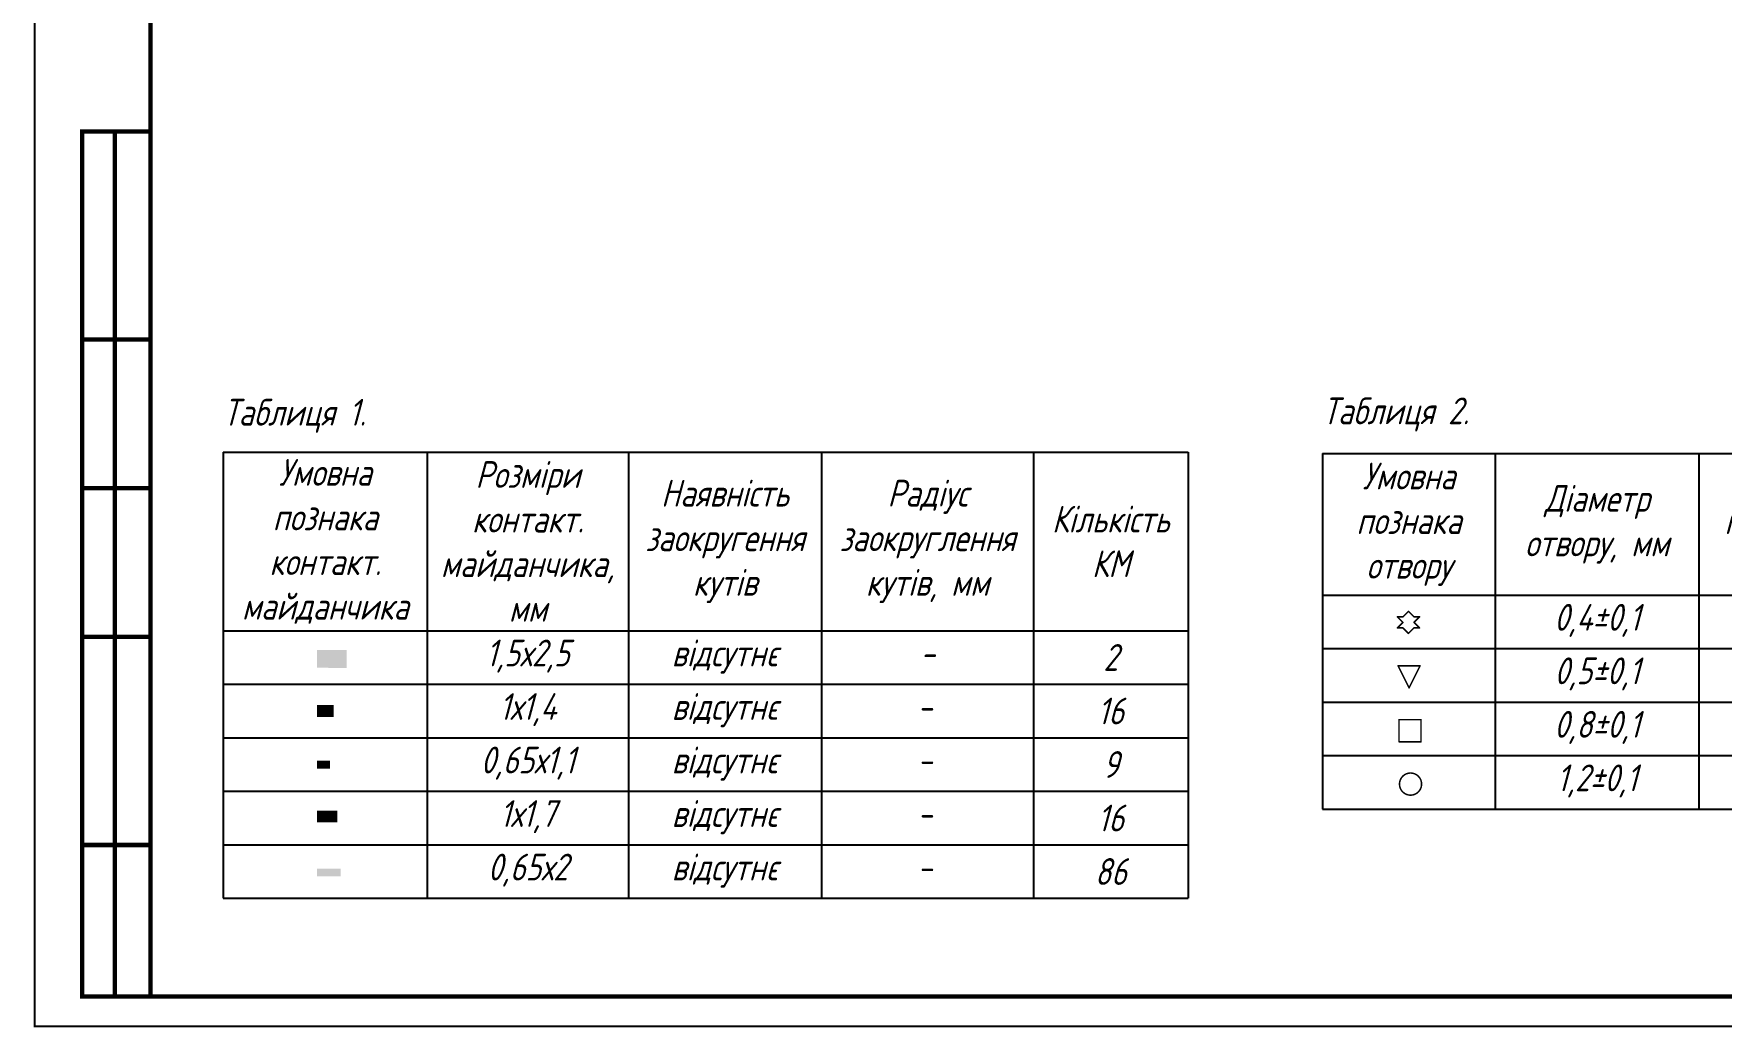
# Model space of a CAD drawing. Header units: millimetres. Extents: x 0 to 15120, y 0 to 9661.
# Drawn here: x 0 to 284, y 0 to 167.1 of the extents above; entities that cross this region are included whole.
import ezdxf

# ---------------------------------------------------------------- set-up
doc = ezdxf.new("R2010")
doc.units = ezdxf.units.MM
doc.layers.add('Sheet', color=255, linetype='Continuous')
doc.layers.add('TopLayer', color=1, linetype='Continuous')
doc.styles.get("Standard").update_dxf_attribs({"font": ''})
doc.styles.get('Standard').set_extended_font_data('GOST type A')

# ---------------------------------------------------------------- blocks, each defined once
blk = doc.blocks.new('*T40')
at = {"color": 0, "linetype": 'ByBlock', "lineweight": -2, "transparency": 16777216}
for p, q in [((0, 0), (162.37, 0)), ((0, 0), (0, -75.01)), ((34.31, 0), (34.31, -75.01)), ((68.19, 0), (68.19, -75.01)), ((100.67, 0), (100.67, -75.01)), ((136.33, 0), (136.33, -75.01)), ((162.37, 0), (162.37, -75.01)), ((0, -30.01), (162.37, -30.01)), ((0, -39.01), (162.37, -39.01)), ((0, -48.01), (162.37, -48.01)), ((0, -57.01), (162.37, -57.01)), ((0, -66.01), (162.37, -66.01)), ((0, -75.01), (162.37, -75.01))]:
    blk.add_line(p, q, dxfattribs=at)
at = {"color": 0, "transparency": 16777216, "char_height": 4.5}
for s, insert, width, attachment_point in [('{\\fGOST type A|b0|i1|c204|p34;Умовна познака контакт. майданчика}', (17.16, -15), 31.3142, 5), ('{\\fGOST type A|b0|i1|c204|p34;Розміри контакт. майданчика, мм}', (51.25, -15), 30.8719, 5), ('{\\fGOST type A|b0|i1|c204|p34;Наявність заокругення кутів}', (84.43, -15), 29.4853, 5), ('{\\fGOST type A|b0|i1|c204|p34;Радіус заокруглення кутів, мм}', (118.5, -15), 32.6551, 5), ('{\\fGOST type A|b0|i1|c204|p34;Кількість КМ}', (149.35, -15), 23.0432, 5), ('{\\fGOST type A|b0|i1|c204|p34;1,5х2,5}', (51.25, -31.51), 30.8719, 2), ('{\\fGOST type A|b0|i1|c204|p34;відсутнє}', (84.43, -31.51), 29.4853, 2), ('{\\fGOST type A|b0|i1|c204|p34;-}', (118.5, -31.51), 32.6551, 2), ('{\\fGOST type A|b0|i1|c204|p34;2', (149.35, -34.51), 23.0432, 5), ('{\\fGOST type A|b0|i1|c204|p34;1х1,4}', (51.25, -40.51), 30.8719, 2), ('{\\fGOST type A|b0|i1|c204|p34;відсутнє}', (84.43, -40.51), 29.4853, 2), ('{\\fGOST type A|b0|i1|c204|p34;16', (149.35, -43.51), 23.0432, 5), ('-', (118.5, -40.51), 32.6551, 2), ('{\\fGOST type A|b0|i1|c204|p34;0,65х1,1}', (51.25, -49.51), 30.8719, 2), ('{\\fGOST type A|b0|i1|c204|p34;відсутнє}', (84.43, -49.51), 29.4853, 2), ('{\\fGOST type A|b0|i1|c204|p34;9', (149.35, -52.51), 23.0432, 5), ('-', (118.5, -49.51), 32.6551, 2), ('{\\fGOST type A|b0|i1|c204|p34;1х1,7}', (51.25, -58.51), 30.8719, 2), ('{\\fGOST type A|b0|i1|c204|p34;відсутнє}', (84.43, -58.51), 29.4853, 2), ('{\\fGOST type A|b0|i1|c204|p34;16', (149.35, -61.51), 23.0432, 5), ('-', (118.5, -58.51), 32.6551, 2), ('{\\fGOST type A|b0|i1|c204|p34;0,65х2}', (51.25, -67.51), 30.8719, 2), ('{\\fGOST type A|b0|i1|c204|p34;відсутнє}', (84.43, -67.51), 29.4853, 2), ('-', (118.5, -67.51), 32.6551, 2), ('{\\fGOST type A|b0|i1|c204|p34;86', (149.35, -70.51), 23.0432, 5)]:
    blk.add_mtext(s, dxfattribs=dict(at, insert=insert, width=width, attachment_point=attachment_point))
blk = doc.blocks.new('*T41')
at = {"color": 0, "linetype": 'ByBlock', "lineweight": -2, "transparency": 16777216}
for p, q in [((0, 0), (172.8, 0)), ((0, 0), (0, -59.78)), ((29.03, 0), (29.03, -59.78)), ((63.32, 0), (63.32, -59.78)), ((101.7, 0), (101.7, -59.78)), ((143.68, 0), (143.68, -59.78)), ((172.8, 0), (172.8, -59.78)), ((0, -23.78), (172.8, -23.78)), ((0, -32.78), (172.8, -32.78)), ((0, -41.78), (172.8, -41.78)), ((0, -50.78), (172.8, -50.78)), ((0, -59.78), (172.8, -59.78))]:
    blk.add_line(p, q, dxfattribs=at)
at = {"color": 0, "transparency": 16777216, "char_height": 4.5}
for s, insert, width, attachment_point in [('{\\fGOST type A|b0|i1|c204|p34;Умовна познака отвору}', (14.52, -11.89), 26.0322, 5), ('{\\fGOST type A|b0|i1|c204|p34;Наявність металізації в отворі}', (82.51, -11.89), 35.3791, 5), ('{\\fGOST type A|b0|i1|c204|p34;Діаметрі контактної площини, мм}', (122.69, -11.89), 38.9812, 5), ('{\\fGOST type A|b0|i1|c204|p34;Діаметр отвору, мм}', (46.18, -11.89), 31.2924, 5), ('{\\fGOST type A|b0|i1|c204|p34;Кількість отворів}', (158.24, -11.89), 26.1171, 5), ('{\\fGOST type A|b0|i1|c204|p34;0,4±0,1}', (46.18, -25.28), 31.2924, 2), ('{\\fGOST type A|b0|i1|c204|p34;0,6}', (122.69, -28.28), 38.9812, 5), ('{\\fGOST type A|b0|i1|c204|p34;є}', (82.51, -25.28), 35.3791, 2), ('{\\fGOST type A|b0|i1|c204|p34;39', (158.24, -28.28), 26.1171, 5), ('{\\fGOST type A|b0|i1|c204|p34;0,5±0,1}', (46.18, -34.28), 31.2924, 2), ('{\\fGOST type A|b0|i1|c204|p34;є}', (82.51, -34.28), 35.3791, 2), ('{\\fGOST type A|b0|i1|c204|p34;0,8}', (122.69, -34.28), 38.9812, 2), ('{\\fGOST type A|b0|i1|c204|p34;6', (158.24, -37.28), 26.1171, 5), ('{\\fGOST type A|b0|i1|c204|p34;0,8±0,1}', (46.18, -43.28), 31.2924, 2), ('{\\fGOST type A|b0|i1|c204|p34;є}', (82.51, -43.28), 35.3791, 2), ('{\\fGOST type A|b0|i1|c204|p34;1,4}', (122.69, -43.28), 38.9812, 2), ('{\\fGOST type A|b0|i1|c204|p34;23}', (158.24, -43.28), 26.1171, 2), ('{\\fGOST type A|b0|i1|c204|p34;1,2±0,1}', (46.18, -52.28), 31.2924, 2), ('{\\fGOST type A|b0|i1|c204|p34;є}', (82.51, -52.28), 35.3791, 2), ('{\\fGOST type A|b0|i1|c204|p34;1,8}', (122.69, -52.28), 38.9812, 2), ('{\\fGOST type A|b0|i1|c204|p34;4}', (158.24, -52.28), 26.1171, 2)]:
    blk.add_mtext(s, dxfattribs=dict(at, insert=insert, width=width, attachment_point=attachment_point))

msp = doc.modelspace()

# ---------------------------------------------------------------- linework, layer by layer
at = {"const_width": 0.254}
for points in [[(229.48, 69.016), (230.41, 68.086)], [(229.48, 69.016), (230.41, 69.016)], [(229.48, 67.157), (230.41, 68.086)], [(230.41, 69.016), (231.339, 69.945)], [(231.339, 69.945), (232.268, 69.016)], [(232.268, 69.016), (233.198, 69.016)], [(232.268, 68.086), (233.198, 69.016)], [(232.268, 68.086), (233.198, 67.157)], [(229.48, 67.157), (230.41, 67.157)], [(230.41, 67.157), (231.339, 66.228)], [(231.339, 66.228), (232.268, 67.157)], [(232.268, 67.157), (233.198, 67.157)], [(229.588, 60.777), (233.305, 60.777)], [(229.588, 60.777), (231.446, 57.059)], [(231.446, 57.059), (233.305, 60.777)], [(229.744, 51.727), (233.462, 51.727)], [(229.744, 48.009), (229.744, 51.727)], [(233.462, 48.009), (233.462, 51.727)], [(229.744, 48.009), (233.462, 48.009)]]:
    msp.add_lwpolyline(points, dxfattribs=at)
for points, const_width in [([(229.417, 69.016, 1), (229.544, 69.016, 1)], 0.127), ([(229.417, 69.016, 1), (229.544, 69.016, 1)], 0.127), ([(230.346, 69.016, 1), (230.473, 69.016, 1)], 0.127), ([(230.346, 69.016, 1), (230.473, 69.016, 1)], 0.127), ([(230.346, 68.086, 1), (230.473, 68.086, 1)], 0.127), ([(230.346, 68.086, 1), (230.473, 68.086, 1)], 0.127), ([(231.276, 69.945, 1), (231.403, 69.945, 1)], 0.127), ([(231.276, 69.945, 1), (231.403, 69.945, 1)], 0.127), ([(232.205, 69.016, 1), (232.332, 69.016, 1)], 0.127), ([(232.205, 69.016, 1), (232.332, 69.016, 1)], 0.127), ([(232.205, 68.086, 1), (232.332, 68.086, 1)], 0.127), ([(232.205, 68.086, 1), (232.332, 68.086, 1)], 0.127), ([(233.134, 69.016, 1), (233.261, 69.016, 1)], 0.127), ([(233.134, 69.016, 1), (233.261, 69.016, 1)], 0.127), ([(229.417, 67.157, 1), (229.544, 67.157, 1)], 0.127), ([(229.417, 67.157, 1), (229.544, 67.157, 1)], 0.127), ([(230.346, 67.157, 1), (230.473, 67.157, 1)], 0.127), ([(230.346, 67.157, 1), (230.473, 67.157, 1)], 0.127), ([(231.276, 66.228, 1), (231.403, 66.228, 1)], 0.127), ([(231.276, 66.228, 1), (231.403, 66.228, 1)], 0.127), ([(232.205, 67.157, 1), (232.332, 67.157, 1)], 0.127), ([(232.205, 67.157, 1), (232.332, 67.157, 1)], 0.127), ([(233.134, 67.157, 1), (233.261, 67.157, 1)], 0.127), ([(233.134, 67.157, 1), (233.261, 67.157, 1)], 0.127), ([(229.524, 60.777, 1), (229.651, 60.777, 1)], 0.127), ([(229.524, 60.777, 1), (229.651, 60.777, 1)], 0.127), ([(233.242, 60.777, 1), (233.369, 60.777, 1)], 0.127), ([(233.242, 60.777, 1), (233.369, 60.777, 1)], 0.127), ([(231.383, 57.059, 1), (231.51, 57.059, 1)], 0.127), ([(231.383, 57.059, 1), (231.51, 57.059, 1)], 0.127), ([(229.681, 51.727, 1), (229.808, 51.727, 1)], 0.127), ([(229.681, 51.727, 1), (229.808, 51.727, 1)], 0.127), ([(233.398, 51.727, 1), (233.525, 51.727, 1)], 0.127), ([(233.398, 51.727, 1), (233.525, 51.727, 1)], 0.127), ([(229.681, 48.009, 1), (229.808, 48.009, 1)], 0.127), ([(229.681, 48.009, 1), (229.808, 48.009, 1)], 0.127), ([(233.398, 48.009, 1), (233.525, 48.009, 1)], 0.127), ([(233.398, 48.009, 1), (233.525, 48.009, 1)], 0.127), ([(233.549, 40.889, 1), (229.832, 40.889, 1)], 0.254), ([(229.768, 40.889, 1), (229.895, 40.889, 1)], 0.127), ([(233.486, 40.889, 1), (233.613, 40.889, 1)], 0.127)]:
    msp.add_lwpolyline(points, format="xyb", close=True, dxfattribs=dict(const_width=const_width))
at = {"layer": 'Sheet'}
for points, const_width in [([(0.15, 420.15), (594.15, 420.15), (594.15, 0.15), (0.15, 0.15), (0.15, 420.15)], 0.3), ([(19.651, 150.65), (8.151, 150.65), (8.151, 5.15), (588.151, 5.15), (588.151, 414.65), (19.651, 414.649), (19.651, 171.65)], 0.749), ([(19.651, 5.15), (19.651, 291.649)], 0.749), ([(13.651, 5.15), (13.662, 150.264)], 0.749), ([(8.151, 115.65), (19.651, 115.65)], 0.749), ([(8.151, 30.65), (8.151, 115.65)], 0.3), ([(8.151, 90.65), (19.651, 90.65)], 0.749), ([(8.151, 65.65), (19.651, 65.65)], 0.749), ([(8.151, 30.65), (19.651, 30.65)], 0.749)]:
    msp.add_lwpolyline(points, dxfattribs=dict(at, const_width=const_width))
at = {"layer": 'TopLayer'}
for points in [[(47.662, 60.454), (52.662, 60.418), (47.684, 63.454), (52.683, 63.418)], [(50.462, 52.17), (50.462, 54.17), (47.662, 52.17), (47.662, 54.17)], [(49.862, 43.507), (49.862, 44.807), (47.662, 43.507), (47.662, 44.807)], [(51.062, 34.438), (51.062, 36.438), (47.662, 34.438), (47.662, 36.438)], [(51.662, 26.671), (47.662, 26.671), (51.662, 25.371), (47.662, 25.371)]]:
    msp.add_solid(points, dxfattribs=at)

# ---------------------------------------------------------------- block references
for name, p in [('*T40', (31.892, 96.695)), ('*T41', (216.892, 96.467))]:
    msp.add_blockref(name, p)

# ---------------------------------------------------------------- texts
at = {"char_height": 4.5, "width": 26.49462, "attachment_point": 1}
for s, insert in [('{\\fGOST type A|b0|i1|c204|p34;Таблиця 1.}', (31.892, 105.674)), ('{\\fGOST type A|b0|i1|c204|p34;Таблиця 2.}', (216.892, 105.902))]:
    msp.add_mtext(s, dxfattribs=dict(at, insert=insert))

doc.saveas('drawing.dxf')
